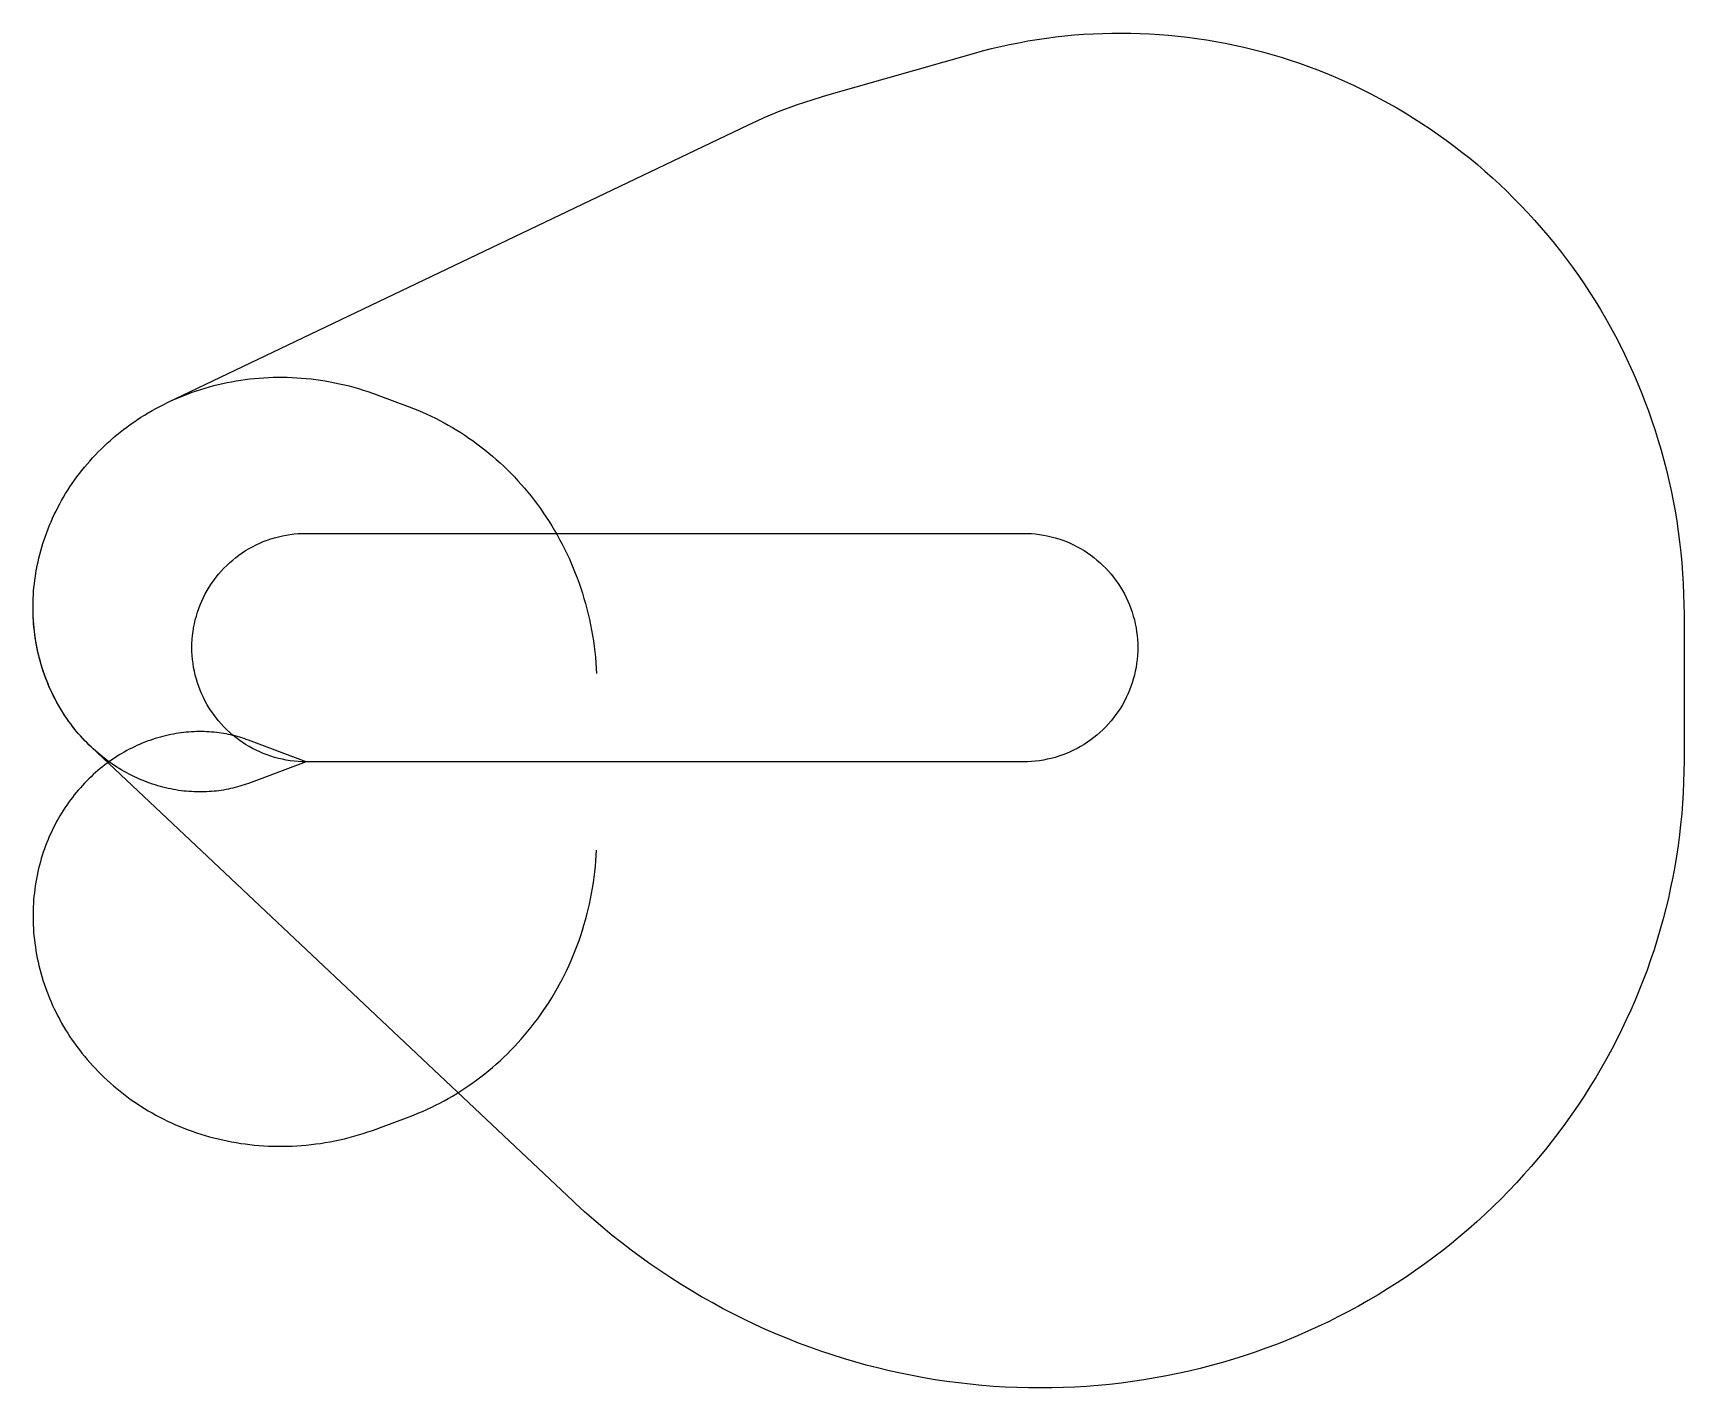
# Model space of a CAD drawing. Header units: metres. Extents: x -3536 to 17843, y -8107 to 9434.
import ezdxf

# ---------------------------------------------------------------- set-up
doc = ezdxf.new("R2010")
doc.units = ezdxf.units.M

msp = doc.modelspace()

# ---------------------------------------------------------------- linework, layer by layer
at = {"layer": 'NorminalTrack', "color": 1}
msp.add_lwpolyline([(0, 0), (0, 0), (-52, 1), (-103, 4), (-155, 8), (-206, 14), (-257, 22), (-307, 32), (-358, 44), (-408, 57), (-457, 72), (-506, 89), (-554, 108), (-601, 128), (-648, 150), (-694, 173), (-739, 198), (-784, 225), (-827, 253), (-869, 282), (-910, 313), (-950, 346), (-989, 380), (-1027, 415), (-1064, 452), (-1099, 489), (-1133, 528), (-1165, 568), (-1196, 610), (-1226, 652), (-1254, 695), (-1281, 739), (-1306, 784), (-1329, 830), (-1351, 877), (-1371, 925), (-1390, 973), (-1406, 1022), (-1421, 1071), (-1435, 1121), (-1446, 1171), (-1456, 1222), (-1464, 1273), (-1471, 1324), (-1475, 1376), (-1478, 1427), (-1479, 1479), (-1478, 1530), (-1475, 1582), (-1471, 1633), (-1464, 1684), (-1456, 1735), (-1446, 1786), (-1435, 1836), (-1421, 1886), (-1406, 1936), (-1390, 1984), (-1371, 2033), (-1351, 2080), (-1329, 2127), (-1306, 2173), (-1281, 2218), (-1254, 2262), (-1226, 2306), (-1196, 2348), (-1165, 2389), (-1133, 2429), (-1099, 2468), (-1064, 2506), (-1027, 2542), (-989, 2578), (-950, 2611), (-910, 2644), (-869, 2675), (-827, 2705), (-784, 2733), (-739, 2759), (-694, 2784), (-648, 2808), (-601, 2830), (-554, 2850), (-506, 2868), (-457, 2885), (-408, 2900), (-358, 2913), (-307, 2925), (-257, 2935), (-206, 2943), (-155, 2949), (-103, 2954), (-52, 2956), (0, 2957), (0, 2957), (9291, 2957), (9291, 2957), (9342, 2956), (9394, 2954), (9445, 2949), (9497, 2943), (9548, 2935), (9598, 2925), (9649, 2913), (9698, 2900), (9748, 2885), (9797, 2868), (9845, 2850), (9892, 2830), (9939, 2808), (9985, 2784), (10030, 2759), (10074, 2733), (10118, 2705), (10160, 2675), (10201, 2644), (10241, 2611), (10280, 2578), (10318, 2542), (10354, 2506), (10390, 2468), (10424, 2429), (10456, 2389), (10487, 2348), (10517, 2306), (10545, 2262), (10571, 2218), (10596, 2173), (10620, 2127), (10642, 2080), (10662, 2033), (10680, 1984), (10697, 1936), (10712, 1886), (10726, 1836), (10737, 1786), (10747, 1735), (10755, 1684), (10761, 1633), (10766, 1582), (10769, 1530), (10769, 1479), (10769, 1427), (10766, 1376), (10761, 1324), (10755, 1273), (10747, 1222), (10737, 1171), (10726, 1121), (10712, 1071), (10697, 1022), (10680, 973), (10662, 925), (10642, 877), (10620, 830), (10596, 784), (10571, 739), (10545, 695), (10517, 652), (10487, 610), (10456, 568), (10424, 528), (10390, 489), (10354, 452), (10318, 415), (10280, 380), (10241, 346), (10201, 313), (10160, 282), (10118, 253), (10074, 225), (10030, 198), (9985, 173), (9939, 150), (9892, 128), (9845, 108), (9797, 89), (9748, 72), (9698, 57), (9649, 44), (9598, 32), (9548, 22), (9497, 14), (9445, 8), (9394, 4), (9342, 1), (9291, 0), (0, 0)], dxfattribs=at)
at = {"layer": 'WindSpiral', "color": 5}
for points in [[(0, 0), (-747, -280), (-774, -290), (-802, -300), (-831, -309), (-859, -318), (-888, -326), (-918, -334), (-947, -341), (-977, -348), (-1007, -354), (-1037, -360), (-1068, -366), (-1099, -371), (-1130, -375), (-1161, -379), (-1192, -382), (-1224, -385), (-1256, -387), (-1288, -389), (-1320, -390), (-1353, -391), (-1385, -391), (-1418, -390), (-1451, -389), (-1484, -387), (-1517, -385), (-1551, -382), (-1584, -379), (-1618, -375), (-1651, -370), (-1685, -365), (-1718, -359), (-1752, -352), (-1786, -345), (-1820, -337), (-1854, -329), (-1887, -320), (-1921, -310), (-1955, -300), (-1989, -289), (-2022, -277), (-2056, -265), (-2090, -252), (-2123, -239), (-2156, -225), (-2190, -210), (-2223, -194), (-2256, -178), (-2289, -162), (-2321, -144), (-2354, -126), (-2386, -108), (-2419, -88), (-2451, -68), (-2482, -48), (-2514, -27), (-2545, -5), (-2576, 18), (-2607, 41), (-2637, 65), (-2667, 89), (-2697, 114), (-2727, 140), (-2756, 166), (-2785, 193), (-2813, 220), (-2841, 248), (-2869, 277), (-2897, 306), (-2923, 336), (-2950, 367), (-2976, 398), (-3002, 429), (-3027, 461), (-3052, 494), (-3076, 527), (-3099, 561), (-3123, 596), (-3145, 631), (-3168, 666), (-3189, 702), (-3210, 738), (-3231, 775), (-3251, 813), (-3270, 851), (-3289, 889), (-3307, 928), (-3325, 967), (-3341, 1007), (-3358, 1047), (-3373, 1088), (-3388, 1129), (-3403, 1170), (-3416, 1212), (-3429, 1254), (-3441, 1297), (-3453, 1340), (-3464, 1383), (-3474, 1427), (-3483, 1471), (-3492, 1515), (-3500, 1560), (-3507, 1605), (-3513, 1650), (-3519, 1695), (-3524, 1741), (-3528, 1787), (-3531, 1833), (-3534, 1879), (-3535, 1926), (-3536, 1972), (-3536, 2019), (-3535, 2066), (-3534, 2113), (-3531, 2160), (-3528, 2208), (-3524, 2255), (-3519, 2303), (-3513, 2350), (-3506, 2398), (-3499, 2446), (-3491, 2493), (-3481, 2541), (-3471, 2589), (-3460, 2636), (-3448, 2684), (-3436, 2732), (-3422, 2779), (-3408, 2826), (-3392, 2874), (-3376, 2921), (-3359, 2968), (-3341, 3015), (-3322, 3061), (-3303, 3108), (-3282, 3154), (-3261, 3200), (-3238, 3246), (-3215, 3292), (-3191, 3337), (-3166, 3382), (-3140, 3427), (-3114, 3471), (-3086, 3515), (-3058, 3559), (-3029, 3602), (-2999, 3645), (-2968, 3687), (-2936, 3730), (-2904, 3771), (-2870, 3812), (-2836, 3853), (-2801, 3893), (-2766, 3933), (-2729, 3972), (-2692, 4011), (-2654, 4049), (-2615, 4087), (-2575, 4124), (-2535, 4160), (-2493, 4196), (-2451, 4232), (-2409, 4266), (-2365, 4300), (-2321, 4333), (-2277, 4366), (-2231, 4398), (-2185, 4429), (-2138, 4459), (-2091, 4489), (-2043, 4518), (-1994, 4546), (-1944, 4574), (-1894, 4600), (-1844, 4626), (-1793, 4651), (-1793, 4651), (5730, 8246), (5831, 8293), (5933, 8339), (6036, 8383), (6140, 8425), (6245, 8465), (6351, 8504), (6457, 8540), (6564, 8575), (6672, 8608), (6743, 8629), (8644, 9170), (8760, 9202), (8876, 9232), (8993, 9260), (9110, 9285), (9228, 9309), (9347, 9331), (9466, 9351), (9586, 9368), (9706, 9384), (9826, 9397), (9947, 9409), (10068, 9418), (10190, 9425), (10312, 9430), (10434, 9433), (10556, 9434), (10678, 9433), (10800, 9429), (10923, 9424), (11046, 9416), (11168, 9406), (11291, 9394), (11413, 9380), (11536, 9364), (11658, 9345), (11780, 9324), (11902, 9302), (12023, 9277), (12144, 9250), (12265, 9220), (12386, 9189), (12506, 9155), (12626, 9120), (12745, 9082), (12863, 9042), (12981, 9000), (13099, 8956), (13216, 8909), (13332, 8861), (13447, 8811), (13562, 8758), (13676, 8703), (13789, 8647), (13901, 8588), (14012, 8527), (14123, 8465), (14232, 8400), (14340, 8333), (14448, 8265), (14554, 8194), (14659, 8121), (14763, 8047), (14866, 7971), (14967, 7892), (15068, 7812), (15167, 7730), (15264, 7647), (15361, 7561), (15456, 7474), (15549, 7385), (15641, 7294), (15732, 7201), (15821, 7107), (15908, 7011), (15994, 6914), (16078, 6815), (16161, 6714), (16242, 6612), (16321, 6508), (16399, 6403), (16475, 6296), (16549, 6188), (16621, 6079), (16691, 5968), (16760, 5856), (16826, 5742), (16891, 5627), (16954, 5511), (17015, 5394), (17073, 5275), (17130, 5156), (17185, 5035), (17238, 4913), (17288, 4790), (17337, 4666), (17383, 4541), (17428, 4415), (17470, 4289), (17510, 4161), (17547, 4033), (17583, 3903), (17616, 3773), (17647, 3643), (17676, 3511), (17703, 3379), (17727, 3247), (17749, 3114), (17769, 2980), (17786, 2846), (17801, 2711), (17814, 2576), (17825, 2441), (17833, 2305), (17838, 2169), (17842, 2033), (17843, 1911), (17843, 8), (17841, -128), (17838, -265), (17832, -402), (17823, -538), (17813, -675), (17799, -812), (17784, -948), (17766, -1085), (17746, -1221), (17723, -1357), (17698, -1493), (17670, -1629), (17640, -1764), (17608, -1898), (17573, -2033), (17536, -2167), (17496, -2300), (17455, -2433), (17410, -2565), (17364, -2697), (17315, -2827), (17264, -2958), (17210, -3087), (17154, -3215), (17096, -3343), (17035, -3470), (16973, -3596), (16908, -3721), (16840, -3845), (16771, -3967), (16699, -4089), (16625, -4210), (16549, -4329), (16471, -4447), (16390, -4564), (16308, -4680), (16223, -4794), (16137, -4907), (16048, -5019), (15957, -5129), (15864, -5238), (15770, -5345), (15673, -5450), (15574, -5554), (15474, -5657), (15371, -5757), (15267, -5856), (15161, -5954), (15053, -6049), (14943, -6143), (14832, -6235), (14718, -6325), (14604, -6413), (14487, -6499), (14369, -6583), (14249, -6666), (14128, -6746), (14005, -6824), (13881, -6900), (13755, -6974), (13628, -7046), (13500, -7116), (13370, -7183), (13239, -7249), (13106, -7312), (12973, -7373), (12838, -7431), (12702, -7488), (12565, -7542), (12427, -7593), (12288, -7643), (12148, -7690), (12007, -7734), (11865, -7776), (11722, -7816), (11578, -7853), (11434, -7888), (11289, -7920), (11143, -7949), (10996, -7977), (10849, -8001), (10701, -8023), (10553, -8043), (10404, -8060), (10255, -8074), (10106, -8086), (9956, -8095), (9806, -8102), (9655, -8105), (9505, -8107), (9354, -8105), (9203, -8102), (9052, -8095), (8901, -8086), (8750, -8074), (8599, -8059), (8449, -8042), (8298, -8022), (8148, -8000), (7998, -7975), (7848, -7947), (7698, -7917), (7549, -7883), (7401, -7848), (7253, -7810), (7105, -7769), (6958, -7725), (6812, -7679), (6666, -7630), (6521, -7579), (6377, -7525), (6233, -7468), (6091, -7409), (5949, -7348), (5809, -7284), (5669, -7217), (5530, -7148), (5393, -7076), (5257, -7002), (5121, -6926), (4987, -6847), (4855, -6766), (4723, -6682), (4593, -6596), (4464, -6507), (4337, -6417), (4211, -6324), (4087, -6228), (3964, -6131), (3843, -6031), (3724, -5929), (3606, -5825), (3490, -5718), (3457, -5687), (-2780, 188), (-2809, 216), (-2837, 244), (-2865, 272), (-2892, 301), (-2919, 331), (-2946, 362), (-2972, 392), (-2997, 424), (-3023, 456), (-3047, 489), (-3072, 522), (-3096, 556), (-3119, 590), (-3142, 625), (-3164, 660), (-3186, 696), (-3207, 732), (-3227, 769), (-3247, 806), (-3267, 844), (-3286, 883), (-3304, 921), (-3322, 961), (-3339, 1000), (-3355, 1040), (-3371, 1081), (-3386, 1122), (-3400, 1163), (-3414, 1205), (-3427, 1247), (-3439, 1290), (-3451, 1333), (-3462, 1376), (-3472, 1420), (-3482, 1463), (-3491, 1508), (-3499, 1552), (-3506, 1597), (-3512, 1642), (-3518, 1687), (-3523, 1733), (-3527, 1779), (-3531, 1825), (-3533, 1871), (-3535, 1918), (-3536, 1964), (-3536, 1998)], [(0, 0), (-747, -280), (-774, -290), (-802, -300), (-831, -309), (-859, -318), (-888, -326), (-918, -334), (-947, -341), (-977, -348), (-1007, -354), (-1037, -360), (-1068, -366), (-1099, -371), (-1130, -375), (-1161, -379), (-1192, -382), (-1224, -385), (-1256, -387), (-1288, -389), (-1320, -390), (-1353, -391), (-1385, -391), (-1418, -390), (-1451, -389), (-1484, -387), (-1517, -385), (-1551, -382), (-1584, -379), (-1618, -375), (-1651, -370), (-1685, -365), (-1718, -359), (-1752, -352), (-1786, -345), (-1820, -337), (-1854, -329), (-1887, -320), (-1921, -310), (-1955, -300), (-1989, -289), (-2022, -277), (-2056, -265), (-2090, -252), (-2123, -239), (-2156, -225), (-2190, -210), (-2223, -194), (-2256, -178), (-2289, -162), (-2321, -144), (-2354, -126), (-2386, -108), (-2419, -88), (-2451, -68), (-2482, -48), (-2514, -27), (-2545, -5), (-2576, 18), (-2607, 41), (-2637, 65), (-2667, 89), (-2697, 114), (-2727, 140), (-2756, 166), (-2785, 193), (-2813, 220), (-2841, 248), (-2869, 277), (-2897, 306), (-2923, 336), (-2950, 367), (-2976, 398), (-3002, 429), (-3027, 461), (-3052, 494), (-3076, 527), (-3099, 561), (-3123, 596), (-3145, 631), (-3168, 666), (-3189, 702), (-3210, 738), (-3231, 775), (-3251, 813), (-3270, 851), (-3289, 889), (-3307, 928), (-3325, 967), (-3341, 1007), (-3358, 1047), (-3373, 1088), (-3388, 1129), (-3403, 1170), (-3416, 1212), (-3429, 1254), (-3441, 1297), (-3453, 1340), (-3464, 1383), (-3474, 1427), (-3483, 1471), (-3492, 1515), (-3500, 1560), (-3507, 1605), (-3513, 1650), (-3519, 1695), (-3524, 1741), (-3528, 1787), (-3531, 1833), (-3534, 1879), (-3535, 1926), (-3536, 1972), (-3536, 2019), (-3535, 2066), (-3534, 2113), (-3531, 2160), (-3528, 2208), (-3524, 2255), (-3519, 2303), (-3513, 2350), (-3506, 2398), (-3499, 2446), (-3491, 2493), (-3481, 2541), (-3471, 2589), (-3460, 2636), (-3448, 2684), (-3436, 2732), (-3422, 2779), (-3408, 2826), (-3392, 2874), (-3376, 2921), (-3359, 2968), (-3341, 3015), (-3322, 3061), (-3303, 3108), (-3282, 3154), (-3261, 3200), (-3238, 3246), (-3215, 3292), (-3191, 3337), (-3166, 3382), (-3140, 3427), (-3114, 3471), (-3086, 3515), (-3058, 3559), (-3029, 3602), (-2999, 3645), (-2968, 3687), (-2936, 3730), (-2904, 3771), (-2870, 3812), (-2836, 3853), (-2801, 3893), (-2766, 3933), (-2729, 3972), (-2692, 4011), (-2654, 4049), (-2615, 4087), (-2575, 4124), (-2535, 4160), (-2493, 4196), (-2451, 4232), (-2409, 4266), (-2365, 4300), (-2321, 4333), (-2277, 4366), (-2231, 4398), (-2185, 4429), (-2138, 4459), (-2091, 4489), (-2043, 4518), (-1994, 4546), (-1944, 4574), (-1894, 4600), (-1844, 4626), (-1793, 4651), (-1741, 4675), (-1689, 4699), (-1636, 4721), (-1582, 4743), (-1528, 4764), (-1474, 4783), (-1419, 4802), (-1364, 4820), (-1308, 4837), (-1252, 4854), (-1195, 4869), (-1138, 4883), (-1080, 4896), (-1023, 4909), (-964, 4920), (-906, 4931), (-847, 4940), (-788, 4948), (-728, 4956), (-668, 4962), (-608, 4967), (-548, 4972), (-487, 4975), (-427, 4977), (-366, 4978), (-305, 4978), (-244, 4977), (-182, 4975), (-121, 4972), (-59, 4968), (2, 4962), (64, 4956), (126, 4948), (188, 4940), (249, 4930), (311, 4919), (373, 4907), (434, 4894), (496, 4880), (557, 4865), (618, 4848), (680, 4831), (741, 4812), (801, 4792), (862, 4772), (922, 4750), (927, 4748), (1335, 4595), (1392, 4573), (1449, 4550), (1506, 4526), (1563, 4500), (1619, 4474), (1675, 4447), (1731, 4418), (1786, 4389), (1841, 4358), (1896, 4327), (1950, 4294), (2004, 4261), (2057, 4226), (2109, 4190), (2162, 4154), (2213, 4116), (2264, 4078), (2315, 4038), (2365, 3997), (2415, 3956), (2463, 3913), (2512, 3870), (2559, 3826), (2606, 3780), (2652, 3734), (2698, 3687), (2742, 3639), (2786, 3590), (2830, 3540), (2872, 3489), (2914, 3438), (2955, 3385), (2995, 3332), (3034, 3278), (3072, 3223), (3110, 3168), (3146, 3111), (3182, 3054), (3217, 2996), (3251, 2937), (3283, 2878), (3315, 2818), (3346, 2757), (3376, 2696), (3405, 2634), (3433, 2571), (3460, 2507), (3486, 2443), (3510, 2379), (3534, 2314), (3557, 2248), (3578, 2182), (3598, 2115), (3618, 2048), (3636, 1980), (3653, 1912), (3668, 1843), (3683, 1774), (3696, 1705), (3709, 1635), (3720, 1565), (3730, 1494), (3738, 1424), (3746, 1352), (3752, 1281), (3757, 1209), (3760, 1143)], [(0, 0), (-747, 280), (-774, 290), (-802, 300), (-831, 309), (-859, 318), (-888, 326), (-918, 334), (-947, 341), (-977, 348), (-1007, 354), (-1037, 360), (-1068, 366), (-1099, 371), (-1130, 375), (-1161, 379), (-1192, 382), (-1224, 385), (-1256, 387), (-1288, 389), (-1320, 390), (-1353, 391), (-1385, 391), (-1418, 390), (-1451, 389), (-1484, 387), (-1517, 385), (-1551, 382), (-1584, 379), (-1618, 375), (-1651, 370), (-1685, 365), (-1718, 359), (-1752, 352), (-1786, 345), (-1820, 337), (-1854, 329), (-1887, 320), (-1921, 310), (-1955, 300), (-1989, 289), (-2022, 277), (-2056, 265), (-2090, 252), (-2123, 239), (-2156, 225), (-2190, 210), (-2223, 194), (-2256, 178), (-2289, 162), (-2321, 144), (-2354, 126), (-2386, 108), (-2419, 88), (-2451, 68), (-2482, 48), (-2514, 27), (-2545, 5), (-2576, -18), (-2607, -41), (-2637, -65), (-2667, -89), (-2697, -114), (-2727, -140), (-2756, -166), (-2785, -193), (-2813, -220), (-2841, -248), (-2869, -277), (-2897, -306), (-2923, -336), (-2950, -367), (-2976, -398), (-3002, -429), (-3027, -461), (-3052, -494), (-3076, -527), (-3099, -561), (-3123, -596), (-3145, -631), (-3168, -666), (-3189, -702), (-3210, -738), (-3231, -775), (-3251, -813), (-3270, -851), (-3289, -889), (-3307, -928), (-3325, -967), (-3341, -1007), (-3358, -1047), (-3373, -1088), (-3388, -1129), (-3403, -1170), (-3416, -1212), (-3429, -1254), (-3441, -1297), (-3453, -1340), (-3464, -1383), (-3474, -1427), (-3483, -1471), (-3492, -1515), (-3500, -1560), (-3507, -1605), (-3513, -1650), (-3519, -1695), (-3524, -1741), (-3528, -1787), (-3531, -1833), (-3534, -1879), (-3535, -1926), (-3536, -1972), (-3536, -2019), (-3535, -2066), (-3534, -2113), (-3531, -2160), (-3528, -2208), (-3524, -2255), (-3519, -2303), (-3513, -2350), (-3506, -2398), (-3499, -2446), (-3491, -2493), (-3481, -2541), (-3471, -2589), (-3460, -2636), (-3448, -2684), (-3436, -2732), (-3422, -2779), (-3408, -2826), (-3392, -2874), (-3376, -2921), (-3359, -2968), (-3341, -3015), (-3322, -3061), (-3303, -3108), (-3282, -3154), (-3261, -3200), (-3238, -3246), (-3215, -3292), (-3191, -3337), (-3166, -3382), (-3140, -3427), (-3114, -3471), (-3086, -3515), (-3058, -3559), (-3029, -3602), (-2999, -3645), (-2968, -3687), (-2936, -3730), (-2904, -3771), (-2870, -3812), (-2836, -3853), (-2801, -3893), (-2766, -3933), (-2729, -3972), (-2692, -4011), (-2654, -4049), (-2615, -4087), (-2575, -4124), (-2535, -4160), (-2493, -4196), (-2451, -4232), (-2409, -4266), (-2365, -4300), (-2321, -4333), (-2277, -4366), (-2231, -4398), (-2185, -4429), (-2138, -4459), (-2091, -4489), (-2043, -4518), (-1994, -4546), (-1944, -4574), (-1894, -4600), (-1844, -4626), (-1793, -4651), (-1741, -4675), (-1689, -4699), (-1636, -4721), (-1582, -4743), (-1528, -4764), (-1474, -4783), (-1419, -4802), (-1364, -4820), (-1308, -4837), (-1252, -4854), (-1195, -4869), (-1138, -4883), (-1080, -4896), (-1023, -4909), (-964, -4920), (-906, -4931), (-847, -4940), (-788, -4948), (-728, -4956), (-668, -4962), (-608, -4967), (-548, -4972), (-487, -4975), (-427, -4977), (-366, -4978), (-305, -4978), (-244, -4977), (-182, -4975), (-121, -4972), (-59, -4968), (2, -4962), (64, -4956), (126, -4948), (188, -4940), (249, -4930), (311, -4919), (373, -4907), (434, -4894), (496, -4880), (557, -4865), (618, -4848), (680, -4831), (741, -4812), (801, -4792), (862, -4772), (922, -4750), (927, -4748), (1335, -4595), (1392, -4573), (1449, -4550), (1506, -4526), (1563, -4500), (1619, -4474), (1675, -4447), (1731, -4418), (1786, -4389), (1841, -4358), (1896, -4327), (1950, -4294), (2004, -4261), (2057, -4226), (2109, -4190), (2162, -4154), (2213, -4116), (2264, -4078), (2315, -4038), (2365, -3997), (2415, -3956), (2463, -3913), (2512, -3870), (2559, -3826), (2606, -3780), (2652, -3734), (2698, -3687), (2742, -3639), (2786, -3590), (2830, -3540), (2872, -3489), (2914, -3438), (2955, -3385), (2995, -3332), (3034, -3278), (3072, -3223), (3110, -3168), (3146, -3111), (3182, -3054), (3217, -2996), (3251, -2937), (3283, -2878), (3315, -2818), (3346, -2757), (3376, -2696), (3405, -2634), (3433, -2571), (3460, -2507), (3486, -2443), (3510, -2379), (3534, -2314), (3557, -2248), (3578, -2182), (3598, -2115), (3618, -2048), (3636, -1980), (3653, -1912), (3668, -1843), (3683, -1774), (3696, -1705), (3709, -1635), (3720, -1565), (3730, -1494), (3738, -1424), (3746, -1352), (3752, -1281), (3757, -1209), (3760, -1143)]]:
    msp.add_lwpolyline(points, dxfattribs=at)

doc.saveas('drawing.dxf')
